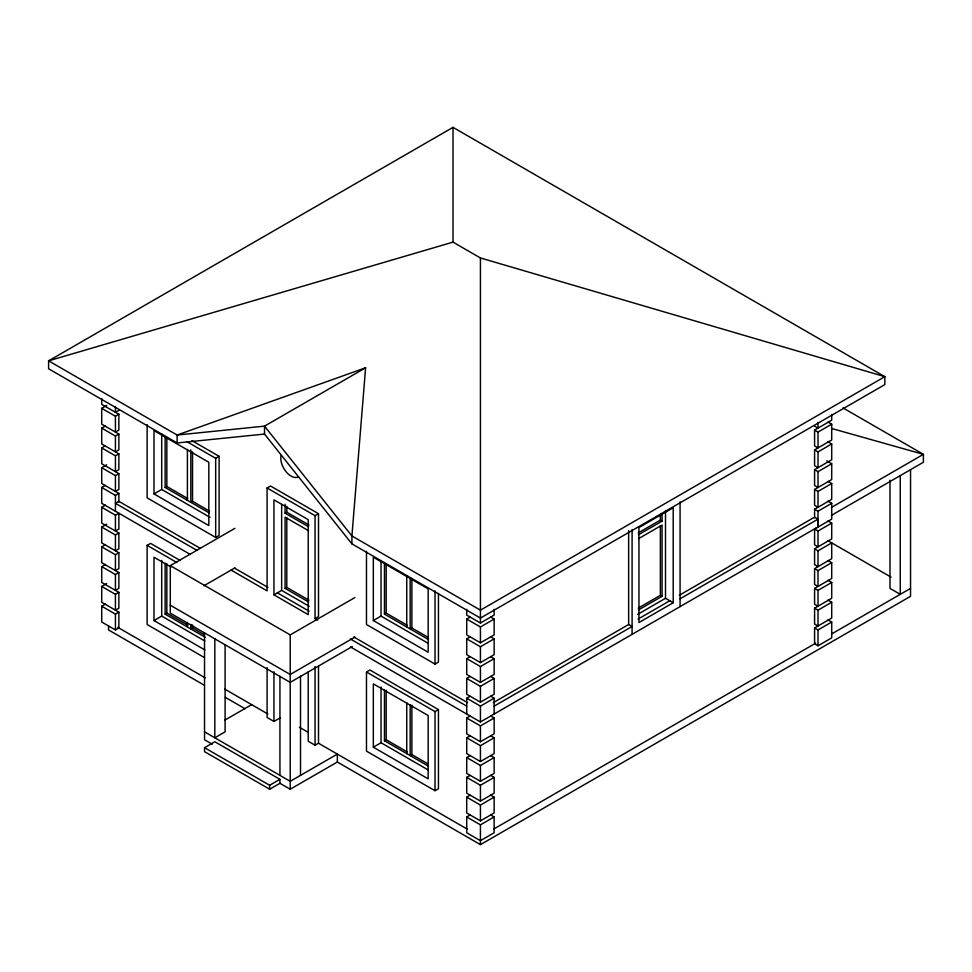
<?xml version="1.0" encoding="UTF-8"?>
<svg xmlns="http://www.w3.org/2000/svg" width="972" height="972" viewBox="0 0 972 972"><rect width="100%" height="100%" fill="white"/><g stroke="black" fill="none" stroke-linecap="round" stroke-linejoin="round"><path stroke-width="1.46" d="M679.27 595.289L814.585 517.165L818.011 519.145L818.011 526.921L480.435 721.965L350.37 646.866M177.123 442.965L177.123 435.043L264.518 426.137L351.913 535.961L480.435 610.161L884.848 376.674L480.435 257.957L453.013 242.125L48.6 360.843L177.123 435.043L365.618 367.768L351.913 535.961L351.913 543.87L480.435 618.071L884.848 384.596L884.848 376.674L453.013 127.356L48.6 360.843L48.6 368.765L177.123 442.965L264.518 434.059L351.913 543.87M118.863 502.05L118.863 493.424L101.72 483.521L101.72 467.702L115.425 475.612L115.425 491.443L118.863 489.463L118.863 473.631L101.72 463.741L101.72 447.91L115.425 455.819L115.425 471.651L118.863 469.67L118.863 453.851L101.72 443.949L101.72 428.117L115.425 436.039L115.425 451.871L118.863 449.89L118.863 434.059L101.72 424.169L101.72 408.337L106.701 405.458M118.863 410.318L115.425 412.298L115.425 406.539M115.425 416.247L118.863 414.266L118.863 430.098L115.425 432.078L115.425 416.247L101.72 408.337M101.72 428.117L105.462 425.967M115.425 436.039L118.863 434.059M101.72 447.91L105.462 445.747M115.425 455.819L118.863 453.851M101.72 467.702L106.701 464.823M115.425 475.612L118.863 473.631M190.354 554.49L101.72 503.314L101.72 487.482L105.462 485.32M101.72 487.482L115.425 495.404L118.863 493.424M105.462 604.049L101.72 606.212L101.72 622.031L115.425 629.953L118.863 627.973L118.863 612.141L101.72 602.251L101.72 586.42L115.425 594.329L115.425 610.161L118.863 608.18L118.863 592.361L101.72 582.459L101.72 566.627L115.425 574.549L115.425 590.381L118.863 588.4L118.863 572.569L101.72 562.679L101.72 546.847L115.425 554.757L115.425 570.588L118.863 568.608L118.863 552.776L101.72 542.886L101.72 527.055L115.425 534.977L115.425 550.808L118.863 548.828L118.863 532.996L101.72 523.106L101.72 507.275L105.462 505.112M365.618 367.768L264.518 426.137L264.518 434.059M115.425 515.184L118.863 513.204L118.863 529.035L115.425 531.016L115.425 515.184L101.72 507.275M153.989 493.91L208.822 525.573L208.822 462.259L153.989 430.596L153.989 493.91L161.704 489.463L210.001 517.347M165.131 436.574L165.131 487.482L166.844 486.498L187.803 498.6M187.219 441.871L215.675 458.298L219.101 456.318L219.101 535.463L215.675 537.443L147.137 497.871L147.137 424.691M101.72 527.055L106.701 524.175M115.425 534.977L118.863 532.996M101.72 546.847L105.462 544.685M209.575 511.175L192.541 501.333L190.828 502.33L190.828 449.915M115.425 554.757L118.863 552.776M101.72 566.627L105.462 564.477M204.035 657.364L147.137 624.51L147.137 545.365L150.563 543.384L180.306 560.552M115.425 574.549L118.863 572.569M267.081 487.98L270.508 486L318.5 513.702L318.5 616.588L315.062 618.569L315.062 515.682L267.081 487.98L267.081 590.867L231.105 570.09M101.72 586.42L106.701 583.54M115.425 594.329L118.863 592.361M352.301 646.55L290.215 682.38L170.27 613.125L170.27 565.643L234.932 528.306M285.075 504.298L285.075 513.204L286.789 512.22L308.987 525.026M101.72 606.212L115.425 614.122L118.863 612.141M315.062 515.682L318.5 513.702M203.889 585.8L234.932 567.879M170.963 567.028L153.989 557.235L153.989 620.549L161.704 616.102L204.788 640.973M165.131 563.213L165.131 614.122L166.844 613.138L187.803 625.239M204.339 634.777L192.541 627.973L190.828 628.957L190.828 624.474M273.946 594.828L308.209 614.62L308.209 519.631L273.946 499.851L273.946 594.828L281.649 590.381L309.218 606.297M308.586 530.736L285.075 517.165L285.075 588.4L286.789 587.404L308.987 600.222M170.27 565.643L290.215 634.898L354.889 597.561M373.333 620.549L428.166 652.212L428.166 588.886L373.333 557.235L373.333 620.549L381.036 616.102L428.045 643.233M384.462 563.213L384.462 614.122L386.188 613.125L407.147 625.239M354.889 637.134L290.215 674.471L170.27 605.216M224.982 720.045L251.663 704.651M204.533 747.687L214.824 741.745L279.936 779.337L279.936 783.298L269.657 789.24L204.533 751.635L204.533 747.687L269.657 785.279L279.936 779.337M427.607 637.049L411.885 627.973L410.172 628.957L410.172 578.048M267.081 667.57L267.081 717.506L273.946 721.467L280.361 717.761M366.48 671.992L369.907 670.024L438.445 709.596L438.445 788.742L435.019 790.722L366.48 751.149L366.48 671.992L435.019 711.577L438.445 709.596M490.714 617.086L494.141 619.067L494.141 634.898L480.435 642.808L466.718 634.898L466.718 619.067L470.144 617.086M466.718 609.347L466.718 615.106L480.435 623.028L494.141 615.106L494.141 609.347M814.585 517.882L814.585 509.255L831.716 499.353L831.716 483.521L818.011 491.443L818.011 507.275L814.585 505.294L814.585 489.463L831.716 479.573L831.716 463.741L818.011 471.651L818.011 487.482L814.585 485.502L814.585 469.67L831.716 459.78L831.716 443.949L818.011 451.871L818.011 467.702L814.585 465.722L814.585 449.89L831.716 440L831.716 424.169L818.011 432.078L818.011 447.91L814.585 445.929L814.585 430.098L831.716 420.208L831.716 414.449M638.167 532.948L660.365 520.129L662.078 521.126L662.078 513.702M638.568 534.685L662.078 521.126M466.718 619.067L480.435 626.976L494.141 619.067M638.568 538.646L662.078 525.074L662.078 596.31L638.568 609.881M490.714 636.879L494.141 638.847L494.141 654.678L480.435 662.6L466.718 654.678L466.718 638.847L470.144 636.879M366.48 551.331L366.48 624.51L435.019 664.083L438.445 662.102L438.445 593.406M466.718 638.847L480.435 646.769L494.141 638.847M308.209 671.907L308.209 741.247L315.062 745.208L318.5 743.228L467.374 829.189M490.714 656.659L494.141 658.639L494.141 674.471L480.435 682.38L466.718 674.471L466.718 658.639L470.144 656.659M466.718 658.639L480.435 666.549L494.141 658.639M490.714 676.451L494.141 678.432L494.141 694.263L480.435 702.173L466.718 694.263L466.718 678.432L470.144 676.451M279.936 783.298L290.215 789.24L337.345 762.024L480.435 844.644L910.545 596.31L910.545 469.67M373.333 747.189L428.166 778.851L428.166 715.526L373.333 683.875L373.333 747.189L381.036 742.742L428.045 769.873M384.462 689.841L384.462 740.761L386.188 739.765L407.147 751.878M466.718 678.432L480.435 686.341L494.141 678.432M466.718 714.043L466.718 698.212L470.144 696.231M638.167 608.132L660.365 595.326L662.078 596.31M637.571 614.413L665.613 598.23M466.718 698.212L480.435 706.134L494.141 698.212L494.141 714.043M814.585 509.255L818.011 511.223L831.716 503.314L831.716 519.145L814.585 529.035L814.585 544.867L818.011 546.847L818.011 531.016L831.716 523.106L831.716 538.925L814.585 548.828L814.585 564.659L818.011 566.627L818.011 550.808L831.716 542.886L831.716 558.718L814.585 568.608L814.585 584.439L818.011 586.42L818.011 570.588L831.716 562.679L831.716 578.51L814.585 588.4L814.585 604.232L818.011 606.212L818.011 590.381L831.716 582.459L831.716 598.29L814.585 608.18L814.585 624.012L818.011 625.992L818.011 610.161L831.716 602.251L831.716 618.083L814.585 627.973L814.585 643.804L818.011 645.785L831.716 637.863L831.716 622.031L827.986 619.881M490.714 716.024L494.141 718.004L494.141 733.836L480.435 741.745L466.718 733.836L466.718 718.004L470.144 716.024M493.339 702.635L628.653 624.51L632.092 626.49L494.141 706.134M638.057 619.091L669.781 600.769M831.437 507.433L923.4 454.337L923.4 462.259L831.437 515.354M673.207 602.737L638.944 622.53L638.944 527.553L673.207 507.761L673.207 602.737L665.504 598.29L665.504 510.847M680.072 598.788L818.011 519.145M427.607 763.688L411.885 754.612L410.172 755.596L410.172 704.688M466.718 718.004L480.435 725.914L494.141 718.004M490.714 735.816L494.141 737.784L494.141 753.616L480.435 761.538L466.718 753.616L466.718 737.784L470.144 735.816M466.718 737.784L480.435 745.706L494.141 737.784M490.714 755.596L494.141 757.577L494.141 773.408L480.435 781.318L466.718 773.408L466.718 757.577L470.144 755.596M466.718 757.577L480.435 765.486L494.141 757.577M490.714 775.389L494.141 777.369L494.141 793.188L480.435 801.11L466.718 793.188L466.718 777.369L470.144 775.389M466.718 777.369L480.435 785.279L494.141 777.369M490.714 795.169L494.141 797.149L494.141 812.981L480.435 820.89L466.718 812.981L466.718 797.149L470.144 795.169M466.718 797.149L480.435 805.071L494.141 797.149M490.714 814.961L494.141 816.942L494.141 832.773L480.435 840.683L466.718 832.773L466.718 816.942L470.144 814.961M466.718 816.942L480.435 824.851L494.141 816.942M814.585 627.973L818.011 629.953L831.716 622.031M493.545 829.152L815.666 643.185M832.044 633.72L910.545 588.4M831.497 428.445L923.4 454.337L842.979 407.912M827.986 422.006L831.716 424.169M814.585 426.149L818.011 428.117L818.011 422.37M814.585 430.098L818.011 432.078M827.986 441.798L831.716 443.949M814.585 449.89L818.011 451.871M826.735 460.862L831.716 463.741M814.585 469.67L818.011 471.651M827.986 481.371L831.716 483.521M814.585 489.463L818.011 491.443M827.986 501.151L831.716 503.314M827.986 520.943L831.716 523.106M814.585 529.035L818.011 531.016M827.937 540.699L891.057 577.149M814.585 548.828L818.011 550.808M827.986 560.516L831.716 562.679M814.585 568.608L818.011 570.588M827.986 580.308L831.716 582.459M814.585 588.4L818.011 590.381M827.986 600.089L831.716 602.251M814.585 608.18L818.011 610.161M191.946 440.632L219.101 456.318M118.863 414.266L101.72 404.376L101.72 398.617M285.075 513.204L308.586 526.775M165.131 487.482L209.174 512.912M384.462 614.122L428.518 639.552M490.714 696.231L494.141 698.212M285.075 588.4L308.586 601.96M200.354 548.39L118.863 501.333L115.425 503.314L196.927 550.359M234.531 568.11L267.944 587.404M277.372 592.847L309.096 611.169M353.796 636.976L467.532 702.647M315.062 618.569L317.686 620.087M350.37 638.956L466.718 706.134M147.137 545.365L176.88 562.533M165.131 614.122L205.25 637.28M384.462 740.761L428.518 766.191M153.989 620.549L204.91 649.952M299.425 727.275L308.306 732.402M117.721 627.317L205.214 677.836M224.799 689.136L267.895 714.019M204.399 685.272L108.572 629.953L108.572 625.992M225.407 697.41L245.102 708.77M204.533 731.855L290.215 781.318L337.345 754.114L337.345 762.024M212.248 744.224L204.533 739.765L204.533 632.663M900.266 475.612L900.266 594.329L889.988 588.4L889.988 480.192M818.011 511.223L818.011 527.055M818.011 629.953L818.011 645.785M680.072 501.819L680.072 606.564M660.365 514.2L660.365 520.129M660.365 525.609L660.365 595.326M632.092 529.521L632.092 634.266M628.653 530.566L628.653 624.51M480.435 257.957L480.435 623.028M480.435 626.976L480.435 642.808M480.435 646.769L480.435 662.6M480.435 666.549L480.435 682.38M480.435 686.341L480.435 702.173M480.435 706.134L480.435 721.965M480.435 725.914L480.435 741.745M480.435 745.706L480.435 761.538M480.435 765.486L480.435 781.318M480.435 785.279L480.435 801.11M480.435 805.071L480.435 820.89M480.435 824.851L480.435 844.644M453.013 127.356L453.013 242.125M435.019 590.903L435.019 664.083M435.019 711.577L435.019 790.722M411.885 578.559L411.885 627.973M411.885 705.198L411.885 754.612M406.746 576.068L406.746 626.976M406.746 702.707L406.746 753.616M386.188 563.711L386.188 613.125M386.188 690.351L386.188 739.765M381.036 561.828L381.036 616.102M381.036 686.961L381.036 742.742M318.5 666.063L318.5 743.228M315.062 666.525L315.062 745.208M300.506 676.196L300.506 775.389M290.215 634.898L290.215 789.24M286.789 506.278L286.789 512.22M286.789 517.687L286.789 587.404M281.649 504.444L281.649 590.381M279.936 676.196L279.936 775.389M273.946 671.713L273.946 721.467M269.657 785.279L269.657 789.24M225.103 644.691L225.103 731.855L214.824 737.784L214.824 638.604M215.675 458.298L215.675 537.443M192.541 451.919L192.541 501.333M192.541 624.972L192.541 627.973M187.402 449.428L187.402 500.349M187.402 622.493L187.402 626.989M166.844 438.579L166.844 486.498M166.844 563.724L166.844 613.138M161.704 433.682L161.704 489.463M161.704 560.322L161.704 616.102M115.425 495.404L115.425 511.223M115.425 614.122L115.425 629.953M298.404 476.79A14.544 8.396 60 0 1 286.011 471.639A14.544 8.396 60 0 1 281.127 455.503"/></g></svg>
